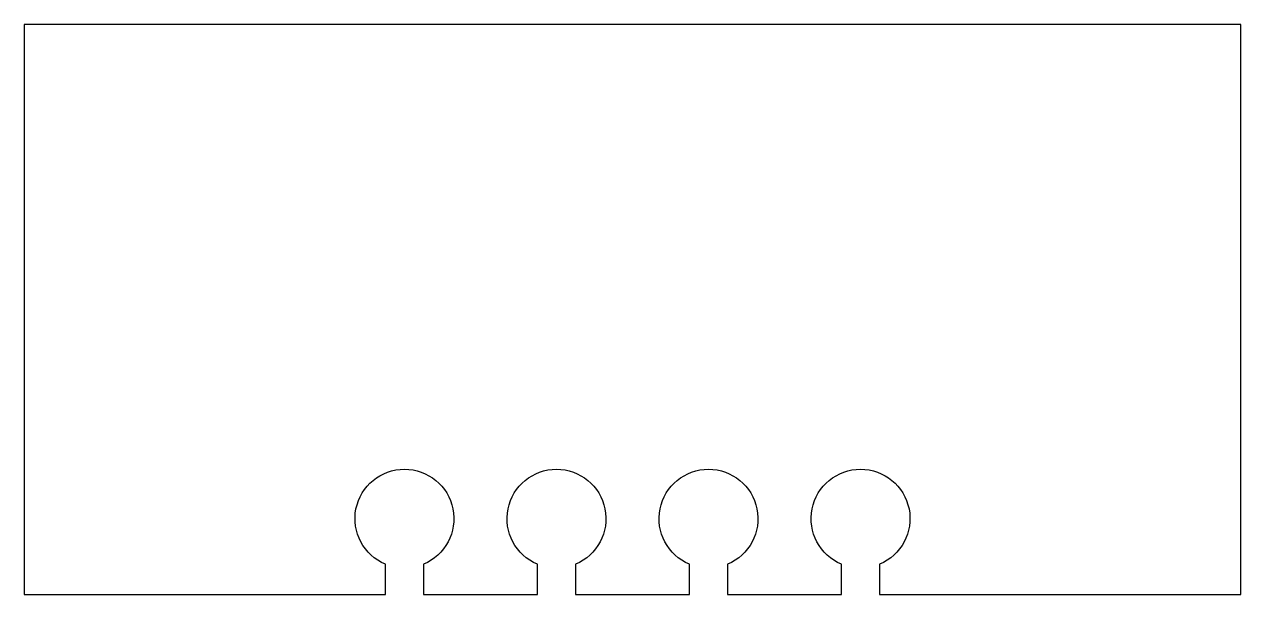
# Model space of a CAD drawing. Header units: millimetres. Extents: x -160 to 0, y -75 to 0.
import ezdxf

# ---------------------------------------------------------------- set-up
doc = ezdxf.new("R2010")
doc.units = ezdxf.units.MM

msp = doc.modelspace()

# ---------------------------------------------------------------- linework, layer by layer
msp.add_lwpolyline([(-112.5, -75), (-112.5, -71, -5), (-107.5, -71), (-107.5, -75), (-92.5, -75), (-92.5, -71, -5), (-87.5, -71), (-87.5, -75), (-72.5, -75), (-72.5, -71, -5), (-67.5, -71), (-67.5, -75), (-52.5, -75), (-52.5, -71, -5), (-47.5, -71), (-47.5, -75), (0, -75), (0, 0), (-160, 0), (-160, -75)], format="xyb", close=True)

doc.saveas('drawing.dxf')
